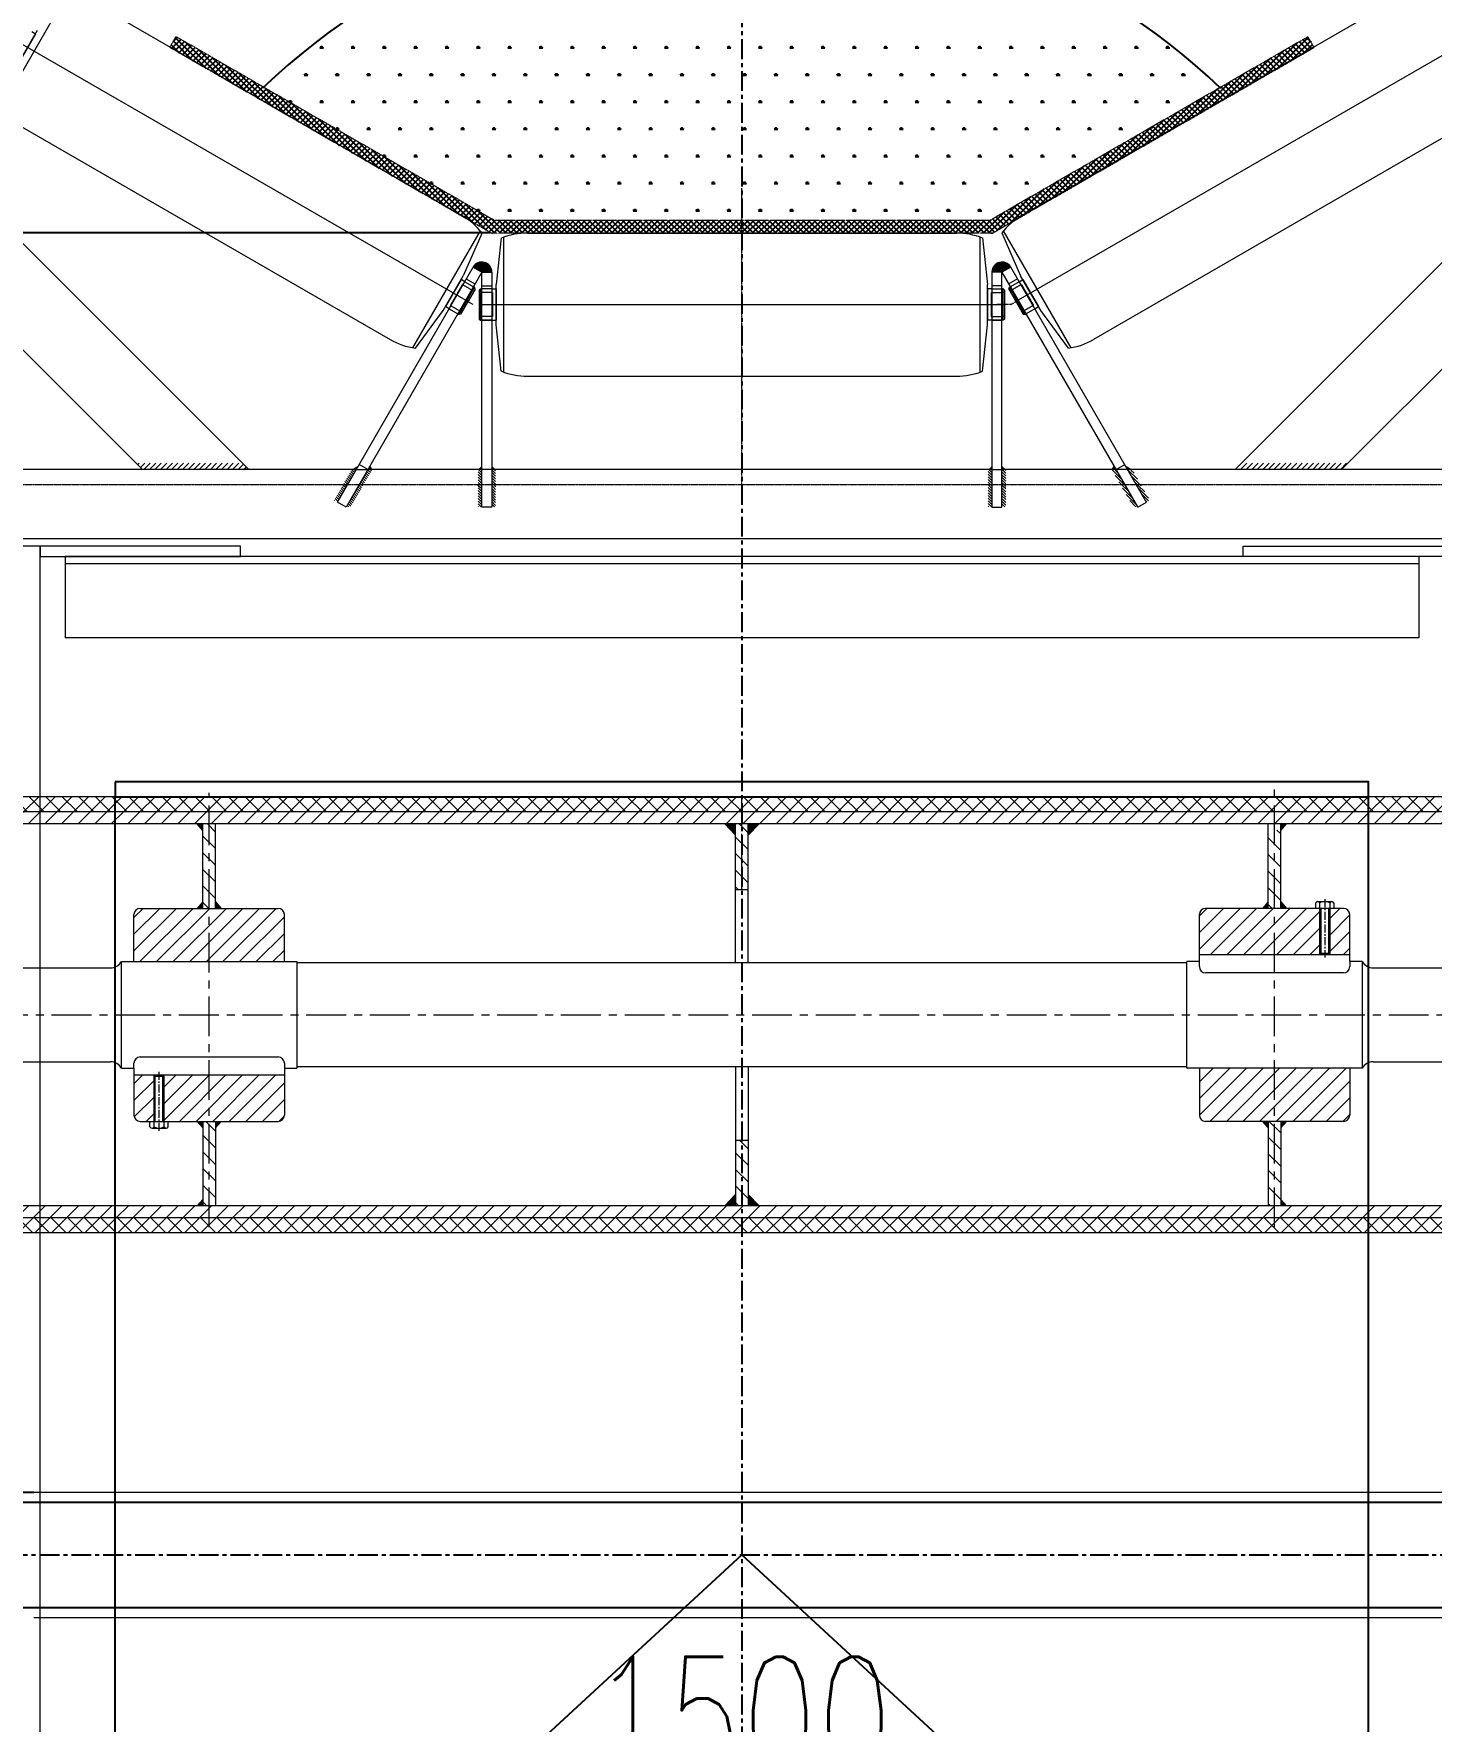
# Model space of a CAD drawing. Header units: millimetres. Extents: x -243837 to -5443, y 40 to 285140.
# Drawn here: x -37097 to -32637, y 45673 to 51058 of the extents above; entities that cross this region are included whole.
import ezdxf

# ---------------------------------------------------------------- set-up
doc = ezdxf.new("R2010")
doc.units = ezdxf.units.MM
for name, pattern in [('CENTER', [50.8, 31.75, -6.35, 6.35, -6.35]), ('CENTER2', [1.125, 0.75, -0.125, 0.125, -0.125]), ('CONTINOUS', [0]), ('DASHDOT2', [0.5, 0.25, -0.125, 0, -0.125]), ('HIDDEN', [0.375, 0.25, -0.125]), ('HIDDEN2', [0.1875, 0.125, -0.0625]), ('PHANTOM', [63.5, 31.75, -6.35, 6.35, -6.35, 6.35, -6.35])]:
    doc.linetypes.add(name, pattern=pattern)
for name, color, linetype, lineweight in [('2', 3, 'Continuous', 20), ('DIM', 1, 'Continuous', 9), ('R-OBJECT', 2, 'Continuous', 20)]:
    doc.layers.add(name, color=color, linetype=linetype, lineweight=lineweight)
doc.layers.add('3', color=3, linetype='Continuous')
doc.layers.add('NIU', color=8, linetype='PHANTOM')
doc.styles.add('KA', font='romans.shx', dxfattribs={"width": 0.7})
doc.dimstyles.new('Copy of rakesh4', dxfattribs={"dimscale": 160, "dimtxt": 2.5, "dimasz": 1, "dimexe": 0.8, "dimexo": 0.8, "dimgap": 1, "dimtad": 1, "dimdec": 0, "dimlfac": 0.25, "dimzin": 0, "dimdsep": 46, "dimtxsty": 'KA', "dimblk": 'OBLIQUE', "dimcen": 1.5, "dimclrd": 1, "dimclre": 1, "dimclrt": 2, "dimadec": 0, "dimazin": 0, "dimtfac": 1, "dimtdec": 0, "dimtmove": 0, "dimatfit": 2, "dimfxl": 0, "dimtolj": 1, "dimtzin": 0, "dimarcsym": 1})
pattern_1 = [(135, (-18010.04, -2021.274), (-6.629126, -6.629126), [])]
pattern_2 = [(45, (-21988.885, -2021.274), (-6.629126, 6.629126), [])]

# ---------------------------------------------------------------- blocks, each defined once
blk = doc.blocks.new('_Oblique')
at = {"color": 0, "linetype": 'ByBlock', "lineweight": -2}
blk.add_line((-0.5, -0.5), (0.5, 0.5), dxfattribs=at)
blk = doc.blocks.new('*D365')
at = {"layer": 'DEFPOINTS', "color": 0, "transparency": 16777216}
for p in [(-39206.5, 50422.4), (-35513, 50422.4, -1440238576), (-37737.3, 49422.4)]:
    blk.add_point(p, dxfattribs=at)
at = {"layer": 'DIM', "color": 1, "lineweight": -2, "transparency": 16777216}
for p, q in [((-39206.5, 50422.4), (-39206.5, 51622.4)), ((-35641, 50422.4), (-39334.5, 50422.4)), ((-39206.5, 49422.4), (-39206.5, 50422.4)), ((-37865.3, 49422.4), (-39334.5, 49422.4))]:
    blk.add_line(p, q, dxfattribs=at)
at = {"layer": 'DIM', "color": 1, "lineweight": -2, "transparency": 16777216, "xscale": 160, "yscale": 160, "zscale": 160}
for p, rotation in [((-39206.5, 50422.4), 90), ((-39206.5, 49422.4), 270)]:
    blk.add_blockref('_Oblique', p, dxfattribs=dict(at, rotation=rotation))
at = {"layer": 'DIM', "color": 2, "transparency": 16777216, "insert": (-39566.5, 51102.4), "char_height": 400, "attachment_point": 5, "rotation": 90, "style": 'KA'}
blk.add_mtext('\\A1;250', dxfattribs=at)
blk = doc.blocks.new('*D367')
at = {"layer": 'DEFPOINTS', "color": 0, "transparency": 16777216}
for p in [(-37837.3, 46403.8), (-31837.3, 46403.8), (-37837.3, 45318.4)]:
    blk.add_point(p, dxfattribs=at)
at = {"layer": 'DIM', "color": 1, "lineweight": -2, "transparency": 16777216}
for p, q in [((-37837.3, 46275.8), (-37837.3, 45190.4)), ((-31837.3, 46275.8), (-31837.3, 45190.4)), ((-31837.3, 45318.4), (-37837.3, 45318.4))]:
    blk.add_line(p, q, dxfattribs=at)
at = {"layer": 'DIM', "color": 1, "lineweight": -2, "transparency": 16777216, "xscale": 160, "yscale": 160, "zscale": 160, "rotation": 180}
blk.add_blockref('_Oblique', (-37837.3, 45318.4), dxfattribs=at)
at = {"layer": 'DIM', "color": 1, "lineweight": -2, "transparency": 16777216, "xscale": 160, "yscale": 160, "zscale": 160}
blk.add_blockref('_Oblique', (-31837.3, 45318.4), dxfattribs=at)
at = {"layer": 'DIM', "color": 2, "transparency": 16777216, "char_height": 400, "attachment_point": 5, "style": 'KA'}
for s, insert in [('\\A1;1500', (-34837.3, 45678.4)), ('\\A1;(CRS.)', (-34837.3, 44853.6))]:
    blk.add_mtext(s, dxfattribs=dict(at, insert=insert))
blk = doc.blocks.new('A$C5E1B5FC0')
at = {"lineweight": 9}
h = blk.add_hatch(dxfattribs=at)
h.set_pattern_fill('ANSI37', color=1, scale=75)
h.set_pattern_definition([(45, (-21988.885, -2021.274), (-6.629126, 6.629126), []), (135, (-21988.885, -2021.274), (-6.629126, -6.629126), [])])
h.paths.add_polyline_path([(-7.7, -161.9), (-582.7, -161.9), (-582.7, -173.9), (-7.7, -173.9)])
h.paths.add_polyline_path([(-7.7, -161.9), (-7.7, -173.9), (567.3, -173.9), (567.3, -161.9)])
h.paths.add_polyline_path([(417.3, 173.9), (-7.7, 173.9), (-7.7, 161.9), (417.3, 161.9)])
h.paths.add_polyline_path([(567.3, 173.9), (417.3, 173.9), (417.3, 161.9), (567.3, 161.9)])
h.paths.add_polyline_path([(-7.7, 173.9), (-172.2, 173.9), (-172.2, 161.9), (-163.2, 161.9), (-7.7, 161.9)])
h.paths.add_polyline_path([(-172.2, 173.9), (-191.4, 173.9), (-432.7, 173.9), (-432.7, 161.9), (-172.2, 161.9)])
h.paths.add_polyline_path([(-432.7, 173.9), (-582.7, 173.9), (-582.7, 161.9), (-432.7, 161.9)])
h = blk.add_hatch(dxfattribs=at)
h.set_pattern_fill('ANSI31', color=1, scale=75)
h.set_pattern_definition(pattern_2)
h.paths.add_polyline_path([(-7.7, 161.9), (-432.7, 161.9), (-432.7, 152.3), (-7.7, 152.3)])
h.paths.add_polyline_path([(-432.7, 161.9), (-582.7, 161.9), (-582.7, 152.3), (-432.7, 152.3)])
h.paths.add_polyline_path([(417.3, 161.9), (-7.7, 161.9), (-7.7, 152.3), (417.3, 152.3)])
h.paths.add_polyline_path([(567.3, 161.9), (417.3, 161.9), (417.3, 152.3), (567.3, 152.3)])
h.paths.add_polyline_path([(567.3, -152.3), (417.3, -152.3), (417.3, -161.9), (567.3, -161.9)])
h.paths.add_polyline_path([(417.3, -152.3), (-7.7, -152.3), (-7.7, -161.9), (417.3, -161.9)])
h.paths.add_polyline_path([(-7.7, -152.3), (-432.7, -152.3), (-432.7, -161.9), (-7.7, -161.9)])
h.paths.add_polyline_path([(-432.7, -152.3), (-582.7, -152.3), (-582.7, -161.9), (-432.7, -161.9)])
h = blk.add_hatch(dxfattribs=at)
h.set_pattern_fill('ANSI31', color=1, scale=75, angle=90)
h.set_pattern_definition(pattern_1)
h.paths.add_polyline_path([(-437.7, 85), (-432.7, 85), (-432.7, 152.3), (-437.7, 152.3)])
h.paths.add_polyline_path([(-432.7, 85), (-427.7, 85), (-427.7, 152.3), (-432.7, 152.3)])
h.paths.add_polyline_path([(-432.7, -85), (-437.7, -85), (-437.7, -152.3), (-432.7, -152.3)])
h.paths.add_polyline_path([(-427.7, -85), (-432.7, -85), (-432.7, -152.3), (-427.7, -152.3)])
for points in [[(-12.7, 143.4), (-21.4, 152.3), (-12.7, 152.3)], [(-2.7, 143.4), (6, 152.3), (-2.7, 152.3)], [(-12.7, -143.4), (-21.4, -152.3), (-12.7, -152.3)], [(-2.7, -143.4), (6, -152.3), (-2.7, -152.3)]]:
    blk.add_hatch(color=1, dxfattribs=at).paths.add_polyline_path(points)
h = blk.add_hatch(dxfattribs=at)
h.set_pattern_fill('ANSI31', color=1, scale=75, angle=90)
h.set_pattern_definition(pattern_1)
h.paths.add_polyline_path([(-2.7, -100), (-7.7, -100), (-7.7, -152.3), (-2.7, -152.3)])
h.paths.add_polyline_path([(-7.7, -100), (-12.7, -100), (-12.7, -152.3), (-7.7, -152.3)])
h.paths.add_polyline_path([(-7.7, 100), (-2.7, 100), (-2.7, 152.3), (-7.7, 152.3)])
h.paths.add_polyline_path([(-12.7, 100), (-7.7, 100), (-7.7, 152.3), (-12.7, 152.3)])
h = blk.add_hatch(dxfattribs=at)
h.set_pattern_fill('ANSI31', color=1, scale=75, angle=90)
h.set_pattern_definition(pattern_1)
h.paths.add_polyline_path([(412.3, 85), (417.3, 85), (417.3, 147.5), (412.3, 147.5)])
h.paths.add_polyline_path([(417.3, 85), (422.3, 85), (422.3, 147.5), (417.3, 147.5)])
h.paths.add_polyline_path([(422.3, -85), (417.3, -85), (417.3, -152.3), (422.3, -152.3)])
h.paths.add_polyline_path([(417.3, -85), (412.3, -85), (412.3, -152.3), (417.3, -152.3)])
h = blk.add_hatch(dxfattribs=at)
h.set_pattern_fill('ANSI31', color=1, scale=75)
h.set_pattern_definition(pattern_2)
h.paths.add_polyline_path([(-432.7, 85), (-487.7, 85, 0.414214), (-492.7, 80), (-492.7, 42.5), (-432.7, 42.5)])
h.paths.add_polyline_path([(-372.7, 80, 0.414214), (-377.7, 85), (-432.7, 85), (-432.7, 42.5), (-372.7, 42.5)])
h.paths.add_polyline_path([(-372.7, -47.9), (-432.7, -47.9), (-432.7, -85), (-377.7, -85, 0.414214), (-372.7, -80)])
h.paths.add_polyline_path([(-432.7, -47.9), (-469.7, -47.9), (-468.7, -48.9), (-468.7, -85), (-432.7, -85)])
h.paths.add_polyline_path([(-476.7, -48.9), (-475.7, -47.9), (-492.7, -47.9), (-492.7, -80, 0.414214), (-487.7, -85), (-476.7, -85)])
h.paths.add_polyline_path([(417.3, -42.5), (357.3, -42.5), (357.3, -80, 0.414214), (362.3, -85), (417.3, -85)])
h.paths.add_polyline_path([(477.3, -42.5), (417.3, -42.5), (417.3, -85), (472.3, -85, 0.414214), (477.3, -80)])
h.paths.add_polyline_path([(417.3, 85), (362.3, 85, 0.414214), (357.3, 80), (357.3, 47.9), (417.3, 47.9)])
h.paths.add_polyline_path([(453.3, 85), (417.3, 85), (417.3, 47.9), (454.3, 47.9), (453.3, 48.9)])
h.paths.add_polyline_path([(477.3, 80, 0.414214), (472.3, 85), (461.3, 85), (461.3, 48.9), (460.3, 47.9), (477.3, 47.9)])
at = {"color": 1, "linetype": 'CENTER', "lineweight": 9}
for p, q in [((-432.7, -169.5), (-432.7, 177.1)), ((417.3, -169.5), (417.3, 181.8)), ((-7.7, 100), (-7.7, 173.9)), ((-863.2, 0), (863.2, 0))]:
    blk.add_line(p, q, dxfattribs=at)
at = {"lineweight": 9}
for p, q in [((567.3, 173.9), (-582.7, 173.9)), ((567.3, 161.9), (-582.7, 161.9)), ((567.3, 152.3), (-582.7, 152.3)), ((-437.7, 85), (-437.7, 152.3)), ((-427.7, 85), (-427.7, 152.3)), ((-12.7, 41.5), (-12.7, 152.3)), ((-2.7, 41.5), (-2.7, 152.3)), ((412.3, 85), (412.3, 152.3)), ((422.3, 85), (422.3, 152.3)), ((-12.7, 100), (-2.7, 100)), ((-487.7, 85), (-377.7, 85)), ((472.3, 85), (362.3, 85)), ((-492.7, 42.5), (-492.7, 80)), ((-372.7, 42.5), (-372.7, 80)), ((357.3, 47.9), (357.3, 80)), ((477.3, 47.9), (477.3, 80)), ((-502.7, -42.5), (-502.7, 42.5)), ((-502.7, 42.5), (-362.7, 42.5)), ((-492.7, 42.5), (-372.7, 42.5)), ((-362.7, 42.5), (-362.7, -42.5)), ((347.3, 41.5), (-362.7, 41.5)), ((347.3, -42.5), (347.3, 42.5)), ((357.3, 42.5), (347.3, 42.5)), ((477.3, 47.9), (357.3, 47.9)), ((357.3, 42.5), (357.3, 47.9)), ((357.3, 38.5), (357.3, 42.5)), ((477.3, 42.5), (477.3, 47.9)), ((477.3, 42.5), (477.3, 38.5)), ((487.3, 42.5), (477.3, 42.5)), ((487.3, 42.5), (487.3, -42.5)), ((-851.7, 37.5), (-511.3, 37.5)), ((472.3, 33.5), (362.3, 33.5)), ((496, 37.5), (836.3, 37.5)), ((-851.7, -37.5), (-511.3, -37.5)), ((-492.7, -42.5), (-492.7, -38.5)), ((-487.7, -33.5), (-377.7, -33.5)), ((-372.7, -38.5), (-372.7, -42.5)), ((496, -37.5), (836.3, -37.5)), ((-502.7, -42.5), (-492.7, -42.5)), ((-492.7, -42.5), (-492.7, -47.9)), ((-492.7, -47.9), (-492.7, -80)), ((-492.7, -47.9), (-372.7, -47.9)), ((-372.7, -42.5), (-362.7, -42.5)), ((-372.7, -42.5), (-372.7, -47.9)), ((-372.7, -47.9), (-372.7, -80)), ((347.3, -41.5), (-362.7, -41.5)), ((-12.7, -41.5), (-12.7, -152.3)), ((-2.7, -41.5), (-2.7, -152.3)), ((487.3, -42.5), (347.3, -42.5)), ((357.3, -42.5), (357.3, -80)), ((477.3, -42.5), (357.3, -42.5)), ((477.3, -42.5), (477.3, -80)), ((-487.7, -85), (-377.7, -85)), ((-437.7, -85), (-437.7, -152.3)), ((-427.7, -85), (-427.7, -152.3)), ((472.3, -85), (362.3, -85)), ((412.3, -85), (412.3, -152.3)), ((422.3, -85), (422.3, -152.3)), ((-12.7, -100), (-2.7, -100)), ((567.3, -152.3), (-582.7, -152.3)), ((567.3, -161.9), (-582.7, -161.9)), ((567.3, -173.9), (-582.7, -173.9))]:
    blk.add_line(p, q, dxfattribs=at)
at = {"color": 1, "lineweight": 9}
for p, q in [((-437.7, 147.2), (-442.2, 152.3)), ((-12.7, 143.4), (-21.4, 152.3)), ((-2.7, 143.4), (6, 152.3)), ((422.3, 147.2), (426.9, 152.3)), ((-437.7, 90.1), (-442.2, 85)), ((-427.7, 90.1), (-423.1, 85)), ((412.3, 90.1), (407.8, 85)), ((422.3, 90.1), (426.9, 85)), ((-437.7, -90.1), (-442.2, -85)), ((-427.7, -90.1), (-423.1, -85)), ((412.3, -90.1), (407.8, -85)), ((422.3, -90.1), (426.9, -85)), ((-437.7, -147.2), (-442.2, -152.3)), ((-12.7, -143.4), (-21.4, -152.3)), ((-2.7, -143.4), (6, -152.3)), ((422.3, -147.2), (426.9, -152.3))]:
    blk.add_line(p, q, dxfattribs=at)
at = {"color": 7, "lineweight": 9}
for p, q in [((450, 89.3), (450, 85)), ((463, 90.3), (451.7, 90.3)), ((453.3, 89.3), (453.3, 48.9)), ((454.3, 85), (454.3, 47.9)), ((465.6, 85), (455.8, 85)), ((460.3, 85), (460.3, 47.9)), ((461.3, 89.3), (461.3, 48.9)), ((464.7, 89.3), (464.7, 85)), ((454.3, 47.9), (453.3, 48.9)), ((461.3, 48.9), (453.3, 48.9)), ((460.3, 47.9), (454.3, 47.9)), ((461.3, 48.9), (460.3, 47.9)), ((-476.7, -48.9), (-475.7, -47.9)), ((-476.7, -48.9), (-468.7, -48.9)), ((-476.7, -89.3), (-476.7, -48.9)), ((-475.7, -47.9), (-469.7, -47.9)), ((-475.7, -85), (-475.7, -47.9)), ((-469.7, -47.9), (-468.7, -48.9)), ((-469.7, -85), (-469.7, -47.9)), ((-468.7, -89.3), (-468.7, -48.9)), ((-480.9, -85), (-471.1, -85)), ((-480, -89.3), (-480, -85)), ((-478.3, -90.3), (-467, -90.3)), ((-465.3, -89.3), (-465.3, -85))]:
    blk.add_line(p, q, dxfattribs=at)
at = {"color": 1, "linetype": 'CENTER', "lineweight": 9, "ltscale": 0.2}
for p, q in [((457.3, 92.4), (457.3, 45.7)), ((-472.7, -92.4), (-472.7, -44.8))]:
    blk.add_line(p, q, dxfattribs=at)
at = {"lineweight": 9}
for centre, radius, start, end in [((-487.7, 80), 5, 90, 180), ((-377.7, 80), 5, 0, 90), ((362.3, 80), 5, 90, 180), ((472.3, 80), 5, 0, 90), ((-511.3, 47.5), 10, 270, 330), ((496, 47.5), 10, 210, 270), ((362.3, 38.5), 5, 180, 270), ((472.3, 38.5), 5, 270, 0), ((-511.3, -47.5), 10, 30, 90), ((-487.7, -38.5), 5, 90, 180), ((-377.7, -38.5), 5, 0, 90), ((496, -47.5), 10, 90, 150), ((-487.7, -80), 5, 180, 270), ((-377.7, -80), 5, 270, 0), ((362.3, -80), 5, 180, 270), ((472.3, -80), 5, 270, 0)]:
    blk.add_arc(centre, radius, start, end, dxfattribs=at)
at = {"color": 7, "lineweight": 9}
for centre, radius, start, end in [((451.7, 88.5), 1.83, 24.1518, 155.8482), ((457.3, 82.4), 7.95, 59.802, 120.198), ((463, 88.5), 1.83, 24.1518, 155.8482), ((-478.3, -88.5), 1.83, 204.1518, 335.8482), ((-472.7, -82.4), 7.95, 239.802, 300.198), ((-467, -88.5), 1.83, 204.1518, 335.8482)]:
    blk.add_arc(centre, radius, start, end, dxfattribs=at)
at = {"color": 1, "lineweight": 9}
for points in [[(-442.2, 152.3), (-437.7, 152.3), (-437.7, 147.2)], [(426.9, 152.3), (422.3, 152.3), (422.3, 147.2)], [(-442.2, 85), (-437.7, 85), (-437.7, 90.1)], [(-423.1, 85), (-427.7, 85), (-427.7, 90.1)], [(407.8, 85), (412.3, 85), (412.3, 90.1)], [(426.9, 85), (422.3, 85), (422.3, 90.1)], [(-442.2, -85), (-437.7, -85), (-437.7, -90.1)], [(-423.1, -85), (-427.7, -85), (-427.7, -90.1)], [(407.8, -85), (412.3, -85), (412.3, -90.1)], [(426.9, -85), (422.3, -85), (422.3, -90.1)], [(-442.2, -152.3), (-437.7, -152.3), (-437.7, -147.2)], [(426.9, -152.3), (422.3, -152.3), (422.3, -147.2)]]:
    blk.add_solid(points, dxfattribs=at)
blk = doc.blocks.new('A$C31830CC7')
at = {"layer": 'R-OBJECT', "color": 7, "linetype": 'CONTINOUS', "ltscale": 0.8}
for p, q in [((-591.6, 155.5), (-537.7, 248.9)), ((-519.7, 242.2), (-223.4, 71.2)), ((519.8, 242.2), (223.4, 71.2)), ((-577.9, 191.3), (-561.9, 219.1)), ((-566.6, 217.8), (-563.6, 216)), ((-576.8, 143.2), (-280.5, -27.8)), ((576.9, 143.2), (280.6, -27.8)), ((-262.5, -34.5), (-208.6, 58.9)), ((-207.3, 57.2), (-222.4, 23.1)), ((-190, -53.9), (-190, 53.9)), ((-171, 57.1), (171.1, 57.1)), ((190, -53.9), (190, 53.9)), ((207.3, 57.2), (222.4, 23.1)), ((262.6, -34.5), (208.7, 58.9)), ((-192, 53.2), (-196, 16)), ((192, 53.2), (196, 16)), ((-238.4, -4.7), (-222.4, 23.1)), ((-221.1, 18.3), (-224.1, 20)), ((-221.1, 18.3), (-214.2, 14.3)), ((-219.5, 3), (-213.3, 13.8)), ((-213.3, 13.8), (-214.2, 14.3)), ((-212.9, 12.4), (-213.3, 13.8)), ((-196, -16), (-196, 16)), ((196, -16), (196, 16)), ((213, 12.4), (213.4, 13.8)), ((213.4, 13.8), (214.2, 14.3)), ((219.6, 3), (213.4, 13.8)), ((221.2, 18.3), (214.2, 14.3)), ((221.2, 18.3), (224.2, 20)), ((238.4, -4.7), (222.4, 23.1)), ((-225.8, -7.9), (-219.5, 3)), ((-212.9, 12.4), (-224.4, -7.5)), ((-209.5, 11.5), (-208.5, 12.5)), ((-209.5, 11.5), (-209.5, -11.5)), ((-208.5, 12.5), (-207.5, 12.5)), ((-208.5, 0), (-208.5, 12.5)), ((-199.5, 12.5), (-207.5, 12.5)), ((-199.5, 12.5), (-196, 12.5)), ((199.5, 12.5), (196, 12.5)), ((199.5, 12.5), (207.5, 12.5)), ((208.5, 12.5), (207.5, 12.5)), ((208.5, 0), (208.5, 12.5)), ((209.5, 11.5), (208.5, 12.5)), ((209.5, 11.5), (209.5, -11.5)), ((213, 12.4), (224.5, -7.5)), ((225.9, -7.9), (219.6, 3)), ((-260.4, -34.8), (-238.4, -4.7)), ((-233.6, -3.4), (-236.6, -1.6)), ((-233.6, -3.4), (-226.7, -7.4)), ((-233.6, -3.4), (-226.7, -7.4)), ((-225.8, -7.9), (-226.7, -7.4)), ((-224.4, -7.5), (-225.8, -7.9)), ((-209.5, -11.5), (-208.5, -12.5)), ((-208.5, -12.5), (-208.5, 0)), ((-208.5, -12.5), (-207.5, -12.5)), ((-199.5, -12.5), (-207.5, -12.5)), ((-199.5, -12.5), (-196, -12.5)), ((199.5, -12.5), (196, -12.5)), ((199.5, -12.5), (207.5, -12.5)), ((199.5, -12.5), (207.5, -12.5)), ((208.5, -12.5), (207.5, -12.5)), ((208.5, -12.5), (208.5, 0)), ((209.5, -11.5), (208.5, -12.5)), ((224.5, -7.5), (225.9, -7.9)), ((225.9, -7.9), (226.7, -7.4)), ((233.7, -3.4), (226.7, -7.4)), ((233.7, -3.4), (226.7, -7.4)), ((233.7, -3.4), (236.7, -1.6)), ((260.5, -34.8), (238.4, -4.7)), ((-192, -53.2), (-196, -16)), ((192, -53.2), (196, -16)), ((-171, -57.2), (171.1, -57.2))]:
    blk.add_line(p, q, dxfattribs=at)
at = {"layer": 'R-OBJECT', "color": 8}
for p, q in [((-563.6, 216), (-576.1, 194.4)), ((-224.1, 20), (-236.6, -1.6)), ((224.2, 20), (236.7, -1.6)), ((-196, 12.5), (-196, -12.5)), ((196, 12.5), (196, -12.5))]:
    blk.add_line(p, q, dxfattribs=at)
at = {"layer": 'R-OBJECT', "color": 1, "ltscale": 0.1}
for p, q in [((-581.8, 212.1), (-218.5, 2.4)), ((581.8, 212.1), (218.6, 2.4)), ((-209.7, 0), (209.7, 0))]:
    blk.add_line(p, q, dxfattribs=at)
at = {"layer": 'R-OBJECT', "color": 6, "linetype": 'DASHDOT2', "lineweight": 9}
for p, q in [((-456.5, 205.1), (-451.5, 213.8)), ((-198.9, 56.5), (-456.1, 205)), ((-197.1, 67), (-451.1, 213.6)), ((197.5, 67.1), (451.5, 213.8)), ((199.3, 56.6), (456.5, 205.1)), ((456.5, 205.1), (451.5, 213.8)), ((200.2, 57.1), (-200.1, 57.1)), ((197.5, 67.1), (-197.4, 67.1))]:
    blk.add_line(p, q, dxfattribs=at)
at = {"layer": 'R-OBJECT', "color": 0, "lineweight": 9}
for p, q in [((-623.5, 98.4), (-393.5, -131.6)), ((623.5, 98.4), (393.5, -131.6)), ((-623.5, 13.5), (-478.3, -131.6)), ((623.5, 13.5), (478.4, -131.6))]:
    blk.add_line(p, q, dxfattribs=at)
at = {"layer": 'R-OBJECT', "color": 1, "linetype": 'CENTER2', "lineweight": 9}
for p, q in [((0, -159.5), (0, 93)), ((-214.4, 0), (-218.7, 2.5)), ((214.5, 0), (203.5, 0)), ((214.5, 0), (203.5, 0)), ((214.5, 0), (218.7, 2.5))]:
    blk.add_line(p, q, dxfattribs=at)
at = {"layer": 'R-OBJECT', "lineweight": 9}
for p, q in [((-322.7, -157.6), (-214.4, 30)), ((-214.4, 30), (-207.5, 26)), ((214.5, 30), (207.5, 26)), ((322.6, -157.3), (214.5, 30)), ((-207.5, 26), (-315.8, -161.6)), ((-207.5, -161.6), (-207.5, 26)), ((-207.5, 26), (-199.5, 26)), ((-199.5, 26), (-199.5, -161.6)), ((207.5, 26), (199.5, 26)), ((199.5, 26), (199.5, -161.3)), ((207.5, -161.3), (207.5, 26)), ((207.5, 26), (315.7, -161.3)), ((-307.7, -131.6), (-623.5, -131.6)), ((-207.5, -131.6), (-298.5, -131.6)), ((199.5, -131.6), (-199.5, -131.6)), ((298.6, -131.6), (207.5, -131.6)), ((623.2, -131.6), (307.8, -131.6)), ((-315.8, -161.6), (-322.7, -157.6)), ((315.9, -161.6), (322.8, -157.6)), ((-199.5, -161.6), (-207.5, -161.6)), ((199.5, -161.6), (207.5, -161.6)), ((630, -186.9), (-586, -186.9))]:
    blk.add_line(p, q, dxfattribs=at)
at = {"layer": 'R-OBJECT', "color": 1, "linetype": 'Continuous', "lineweight": 9}
for p, q in [((-214.4, 30), (-211.5, 32.9)), ((-214.3, 29.9), (-211.1, 33.1)), ((-214.2, 29.9), (-210.8, 33.3)), ((-214.1, 29.8), (-210.5, 33.4)), ((-214.1, 30.5), (-212, 32.6)), ((-214, 29.7), (-210.2, 33.5)), ((-213.8, 29.7), (-209.9, 33.6)), ((-213.7, 29.6), (-209.7, 33.7)), ((-213.6, 29.6), (-209.4, 33.8)), ((-213.5, 29.5), (-209.2, 33.8)), ((-213.4, 29.4), (-209, 33.9)), ((-213.4, 31.4), (-212.8, 31.9)), ((-213.3, 29.4), (-208.7, 33.9)), ((-213.2, 29.3), (-208.5, 33.9)), ((-213.1, 29.2), (-208.3, 34)), ((-212.9, 29.2), (-208.1, 34)), ((-212.8, 29.1), (-208, 34)), ((-212.7, 29), (-207.8, 34)), ((-212.6, 29), (-207.6, 34)), ((-212.5, 28.9), (-207.4, 34)), ((-212.4, 28.8), (-207.2, 34)), ((-212.3, 28.8), (-207.1, 34)), ((-212.2, 28.7), (-206.9, 34)), ((-212.1, 28.6), (-206.7, 34)), ((-211.9, 28.6), (-206.6, 34)), ((-211.8, 28.5), (-206.4, 33.9)), ((-211.7, 28.5), (-206.3, 33.9)), ((-211.6, 28.4), (-206.1, 33.9)), ((-211.5, 28.3), (-206, 33.9)), ((-211.4, 28.3), (-205.8, 33.8)), ((-211.3, 28.2), (-205.7, 33.8)), ((-211.2, 28.1), (-205.5, 33.8)), ((-211, 28.1), (-205.4, 33.7)), ((-210.9, 28), (-205.2, 33.7)), ((-210.8, 27.9), (-205.1, 33.6)), ((-210.7, 27.9), (-205, 33.6)), ((-210.6, 27.8), (-204.8, 33.6)), ((-210.5, 27.7), (-204.7, 33.5)), ((-210.4, 27.7), (-204.6, 33.5)), ((-210.3, 27.6), (-204.5, 33.4)), ((-210.1, 27.5), (-204.3, 33.4)), ((-210, 27.5), (-204.2, 33.3)), ((-209.9, 27.4), (-204.1, 33.3)), ((-209.8, 27.4), (-204, 33.2)), ((-209.7, 27.3), (-203.9, 33.1)), ((-209.6, 27.2), (-203.7, 33.1)), ((-209.5, 27.2), (-203.6, 33)), ((-209.4, 27.1), (-203.5, 33)), ((-209.3, 27), (-203.4, 32.9)), ((-209.1, 27), (-203.3, 32.8)), ((-209, 26.9), (-203.2, 32.8)), ((-208.9, 26.8), (-203.1, 32.7)), ((-208.8, 26.8), (-203, 32.6)), ((-208.7, 26.7), (-202.9, 32.5)), ((-208.6, 26.6), (-202.8, 32.5)), ((-208.5, 26.6), (-202.7, 32.4)), ((-208.4, 26.5), (-202.6, 32.3)), ((-208.2, 26.4), (-202.5, 32.2)), ((-208.1, 26.4), (-202.4, 32.2)), ((-208, 26.3), (-202.3, 32.1)), ((-207.9, 26.3), (-202.2, 32)), ((-207.8, 26.2), (-202.1, 31.9)), ((-207.7, 26.1), (-202, 31.8)), ((-207.6, 26.1), (-201.9, 31.7)), ((-207.5, 26), (-201.8, 31.7)), ((-207.3, 26), (-201.7, 31.6)), ((-207.1, 26), (-201.6, 31.5)), ((-206.9, 26), (-201.5, 31.4)), ((-206.7, 26), (-201.5, 31.3)), ((-206.6, 26), (-201.4, 31.2)), ((-206.4, 26), (-201.3, 31.1)), ((-206.2, 26), (-201.2, 31)), ((-206, 26), (-201.1, 30.9)), ((-205.9, 26), (-201.1, 30.8)), ((-205.7, 26), (-201, 30.7)), ((-205.5, 26), (-200.9, 30.6)), ((-205.3, 26), (-200.8, 30.5)), ((-205.2, 26), (-200.8, 30.4)), ((-205, 26), (-200.7, 30.3)), ((-204.8, 26), (-200.6, 30.2)), ((-204.6, 26), (-200.6, 30.1)), ((-204.4, 26), (-200.5, 29.9)), ((-204.3, 26), (-200.4, 29.8)), ((-204.1, 26), (-200.4, 29.7)), ((-203.9, 26), (-200.3, 29.6)), ((-203.7, 26), (-200.3, 29.5)), ((-203.6, 26), (-200.2, 29.4)), ((-203.4, 26), (-200.2, 29.2)), ((-203.2, 26), (-200.1, 29.1)), ((-203, 26), (-200, 29)), ((-202.9, 26), (-200, 28.9)), ((-202.7, 26), (-199.9, 28.7)), ((-202.5, 26), (-199.9, 28.6)), ((-202.3, 26), (-199.9, 28.5)), ((-202.1, 26), (-199.8, 28.3)), ((-202, 26), (-199.8, 28.2)), ((-201.8, 26), (-199.7, 28.1)), ((-201.6, 26), (-199.7, 27.9)), ((-201.4, 26), (-199.7, 27.8)), ((-201.3, 26), (-199.6, 27.6)), ((-201.1, 26), (-199.6, 27.5)), ((-200.9, 26), (-199.6, 27.3)), ((-200.7, 26), (-199.6, 27.2)), ((-200.6, 26), (-199.5, 27)), ((201, 26), (199.6, 27.3)), ((200.8, 26), (199.6, 27.2)), ((200.6, 26), (199.6, 27)), ((201.5, 26), (199.7, 27.8)), ((201.3, 26), (199.7, 27.6)), ((201.2, 26), (199.7, 27.5)), ((202, 26), (199.8, 28.2)), ((201.9, 26), (199.8, 28.1)), ((201.7, 26), (199.8, 27.9)), ((202.4, 26), (199.9, 28.5)), ((202.2, 26), (199.9, 28.3)), ((202.7, 26), (200, 28.7)), ((202.6, 26), (200, 28.6)), ((203.1, 26), (200.1, 29)), ((202.9, 26), (200.1, 28.9)), ((203.5, 26), (200.2, 29.2)), ((203.3, 26), (200.2, 29.1)), ((203.8, 26), (200.3, 29.5)), ((203.6, 26), (200.3, 29.4)), ((204.2, 26), (200.4, 29.7)), ((204, 26), (200.4, 29.6)), ((204.3, 26), (200.5, 29.8)), ((204.7, 26), (200.6, 30.1)), ((204.5, 26), (200.6, 29.9)), ((204.9, 26), (200.7, 30.2)), ((205.2, 26), (200.8, 30.4)), ((205, 26), (200.8, 30.3)), ((205.4, 26), (200.9, 30.5)), ((205.6, 26), (201, 30.6)), ((205.9, 26), (201.1, 30.8)), ((205.8, 26), (201.1, 30.7)), ((206.1, 26), (201.2, 30.9)), ((206.3, 26), (201.3, 31)), ((206.6, 26), (201.4, 31.2)), ((206.5, 26), (201.4, 31.1)), ((206.8, 26), (201.5, 31.3)), ((207, 26), (201.6, 31.4)), ((207.2, 26), (201.7, 31.5)), ((207.3, 26), (201.8, 31.6)), ((207.5, 26), (201.9, 31.7)), ((207.7, 26.1), (202, 31.8)), ((207.6, 26.1), (202, 31.7)), ((207.9, 26.2), (202.1, 31.9)), ((208, 26.3), (202.2, 32)), ((208.1, 26.3), (202.3, 32.1)), ((208.2, 26.4), (202.4, 32.2)), ((208.3, 26.4), (202.5, 32.2)), ((208.4, 26.5), (202.6, 32.3)), ((208.5, 26.6), (202.7, 32.4)), ((208.6, 26.6), (202.8, 32.5)), ((208.8, 26.7), (202.9, 32.5)), ((208.9, 26.8), (203, 32.6)), ((209, 26.8), (203.1, 32.7)), ((209.1, 26.9), (203.2, 32.8)), ((209.2, 27), (203.4, 32.8)), ((209.3, 27), (203.5, 32.9)), ((209.4, 27.1), (203.6, 33)), ((209.5, 27.2), (203.7, 33)), ((209.7, 27.2), (203.8, 33.1)), ((209.8, 27.3), (203.9, 33.1)), ((209.9, 27.4), (204, 33.2)), ((210, 27.4), (204.2, 33.3)), ((210.1, 27.5), (204.3, 33.3)), ((210.2, 27.5), (204.4, 33.4)), ((210.3, 27.6), (204.5, 33.4)), ((210.4, 27.7), (204.7, 33.5)), ((210.6, 27.7), (204.8, 33.5)), ((210.7, 27.8), (204.9, 33.6)), ((210.8, 27.9), (205, 33.6)), ((210.9, 27.9), (205.2, 33.6)), ((211, 28), (205.3, 33.7)), ((211.1, 28.1), (205.5, 33.7)), ((211.2, 28.1), (205.6, 33.8)), ((211.3, 28.2), (205.7, 33.8)), ((211.4, 28.3), (205.9, 33.8)), ((211.6, 28.3), (206, 33.9)), ((211.7, 28.4), (206.2, 33.9)), ((211.8, 28.5), (206.3, 33.9)), ((211.9, 28.5), (206.5, 33.9)), ((212, 28.6), (206.6, 34)), ((212.1, 28.6), (206.8, 34)), ((212.2, 28.7), (207, 34)), ((212.3, 28.8), (207.1, 34)), ((212.5, 28.8), (207.3, 34)), ((212.6, 28.9), (207.5, 34)), ((212.7, 29), (207.7, 34)), ((212.8, 29), (207.8, 34)), ((212.9, 29.1), (208, 34)), ((213, 29.2), (208.2, 34)), ((213.1, 29.2), (208.4, 34)), ((213.2, 29.3), (208.6, 33.9)), ((213.4, 29.4), (208.8, 33.9)), ((213.5, 29.4), (209, 33.9)), ((213.6, 29.5), (209.3, 33.8)), ((213.7, 29.6), (209.5, 33.8)), ((213.8, 29.6), (209.7, 33.7)), ((213.9, 29.7), (210, 33.6)), ((214, 29.7), (210.2, 33.5)), ((214.1, 29.8), (210.5, 33.4)), ((214.2, 29.9), (210.8, 33.3)), ((214.4, 29.9), (211.2, 33.1)), ((214.4, 30), (211.6, 32.9)), ((214.1, 30.5), (212.1, 32.6)), ((213.5, 31.4), (212.9, 31.9)), ((-200.4, 26), (-199.5, 26.9)), ((-200.2, 26), (-199.5, 26.7)), ((-200, 26), (-199.5, 26.5)), ((-199.9, 26), (-199.5, 26.4)), ((-199.7, 26), (-199.5, 26.2)), ((-199.5, 26), (-199.5, 26)), ((199.9, 26), (199.5, 26.4)), ((199.7, 26), (199.5, 26.2)), ((199.6, 26), (199.5, 26)), ((200.4, 26), (199.6, 26.9)), ((200.3, 26), (199.6, 26.7)), ((200.1, 26), (199.6, 26.5)), ((-482.1, -127.8), (-480.9, -126.6)), ((-479.9, -130), (-476.5, -126.6)), ((-477.1, -131.6), (-472.1, -126.6)), ((-472.7, -131.6), (-467.7, -126.6)), ((-468.3, -131.6), (-463.3, -126.6)), ((-463.9, -131.6), (-458.9, -126.6)), ((-459.4, -131.6), (-454.4, -126.6)), ((-455, -131.6), (-450, -126.6)), ((-450.6, -131.6), (-445.6, -126.6)), ((-446.2, -131.6), (-441.2, -126.6)), ((-441.8, -131.6), (-436.8, -126.6)), ((-437.3, -131.6), (-432.3, -126.6)), ((-432.9, -131.6), (-427.9, -126.6)), ((-428.5, -131.6), (-423.5, -126.6)), ((-424.1, -131.6), (-419.1, -126.6)), ((-419.7, -131.6), (-414.7, -126.6)), ((-415.2, -131.6), (-410.2, -126.6)), ((-410.8, -131.6), (-405.8, -126.6)), ((-406.4, -131.6), (-401.4, -126.6)), ((-402, -131.6), (-397.7, -127.4)), ((-397.6, -131.6), (-395.5, -129.6)), ((-310.6, -136.7), (-312.8, -134.5)), ((-309.9, -135.4), (-312.1, -133.2)), ((-309.1, -134), (-311.1, -132)), ((-308.3, -132.7), (-309, -132)), ((-297.9, -136.7), (-300.1, -134.5)), ((-297.2, -135.3), (-299.4, -133.2)), ((-296.4, -134), (-298.4, -132)), ((-295.6, -132.7), (-296.3, -132)), ((-207.5, -134.3), (-210.5, -131.3)), ((-207.5, -136.4), (-210.5, -133.4)), ((-207.5, -132.2), (-208.4, -131.3)), ((-196.5, -134.7), (-199.5, -131.7)), ((-196.5, -136.8), (-199.5, -133.8)), ((-196.5, -132.6), (-197.8, -131.3)), ((199.5, -136.1), (196.5, -133.1)), ((199.5, -134), (196.8, -131.3)), ((199.5, -131.9), (198.9, -131.3)), ((210.5, -134.4), (207.5, -131.4)), ((210.5, -136.5), (207.5, -133.5)), ((210.5, -132.3), (209.5, -131.3)), ((303.1, -139.5), (295.6, -132)), ((300.2, -134.5), (297.7, -132)), ((315.7, -139.4), (308.3, -132)), ((312.9, -134.4), (310.4, -132)), ((397.9, -131.6), (402.9, -126.6)), ((402.4, -131.6), (407.4, -126.6)), ((406.8, -131.6), (411.8, -126.6)), ((411.2, -131.6), (416.2, -126.6)), ((415.6, -131.6), (420.6, -126.6)), ((420, -131.6), (425, -126.6)), ((424.5, -131.6), (429.5, -126.6)), ((428.9, -131.6), (433.9, -126.6)), ((433.3, -131.6), (438.3, -126.6)), ((437.7, -131.6), (442.7, -126.6)), ((442.1, -131.6), (447.1, -126.6)), ((446.5, -131.6), (451.5, -126.6)), ((451, -131.6), (456, -126.6)), ((455.4, -131.6), (460.4, -126.6)), ((459.8, -131.6), (464.8, -126.6)), ((464.2, -131.6), (469.2, -126.6)), ((468.6, -131.6), (473.6, -126.6)), ((473.1, -131.6), (478.1, -126.6)), ((477.5, -131.6), (482.5, -126.6)), ((-318.4, -150.2), (-320.6, -148)), ((-317.6, -148.8), (-319.8, -146.6)), ((-316.9, -147.5), (-319.1, -145.3)), ((-318, -144.2), (-318.3, -143.9)), ((-316.1, -146.1), (-318, -144.2)), ((-315.9, -144.2), (-317.5, -142.6)), ((-314.5, -143.4), (-316.7, -141.2)), ((-313.8, -142.1), (-315.9, -139.9)), ((-315.3, -144.8), (-315.9, -144.2)), ((-313, -140.7), (-315.2, -138.5)), ((-312.2, -139.4), (-314.4, -137.2)), ((-311.4, -138.1), (-313.6, -135.9)), ((-305.7, -150.1), (-307.9, -147.9)), ((-304.9, -148.8), (-307.1, -146.6)), ((-304.1, -147.5), (-306.3, -145.3)), ((-305.3, -144.2), (-305.6, -143.9)), ((-303.4, -146.1), (-305.3, -144.2)), ((-303.1, -144.2), (-304.8, -142.6)), ((-301.8, -143.4), (-304, -141.2)), ((-301, -142.1), (-303.2, -139.9)), ((-302.6, -144.8), (-303.1, -144.2)), ((-300.3, -140.7), (-302.5, -138.5)), ((-299.5, -139.4), (-301.7, -137.2)), ((-298.7, -138), (-300.9, -135.8)), ((-207.5, -138.6), (-210.5, -135.6)), ((-207.5, -140.7), (-210.5, -137.7)), ((-207.5, -142.8), (-210.5, -139.8)), ((-207.5, -144.9), (-210.5, -141.9)), ((-209.5, -145.1), (-210.5, -144)), ((-207.5, -149.2), (-210.5, -146.2)), ((-207.5, -147), (-209.5, -145.1)), ((-196.5, -139), (-199.5, -136)), ((-196.5, -141.1), (-199.5, -138.1)), ((-196.5, -143.2), (-199.5, -140.2)), ((-196.7, -145.1), (-199.5, -142.3)), ((-198.8, -145.1), (-199.5, -144.4)), ((-196.5, -149.6), (-199.5, -146.6)), ((-196.5, -147.4), (-198.8, -145.1)), ((-196.5, -145.3), (-196.7, -145.1)), ((199.5, -138.3), (196.5, -135.3)), ((199.5, -140.4), (196.5, -137.4)), ((199.5, -142.5), (196.5, -139.5)), ((199.5, -144.6), (196.5, -141.6)), ((197.8, -145.1), (196.5, -143.8)), ((199.5, -148.9), (196.5, -145.9)), ((199.5, -151), (196.5, -148)), ((199.5, -146.8), (197.8, -145.1)), ((210.5, -138.7), (207.5, -135.7)), ((210.5, -140.8), (207.5, -137.8)), ((210.5, -142.9), (207.5, -139.9)), ((210.5, -145), (207.5, -142)), ((208.4, -145.1), (207.5, -144.1)), ((210.5, -149.3), (207.5, -146.3)), ((210.5, -147.1), (208.4, -145.1)), ((305.7, -144.2), (297.8, -136.3)), ((303.6, -144.2), (300.7, -141.3)), ((308.9, -149.5), (303.6, -144.2)), ((311.8, -154.6), (303.6, -146.4)), ((306, -144.5), (305.7, -144.2)), ((318.4, -144.2), (310.4, -136.3)), ((316.3, -144.2), (313.3, -141.3)), ((324.4, -154.5), (316.2, -146.3)), ((321.5, -149.5), (316.3, -144.2)), ((318.6, -144.5), (318.4, -144.2)), ((-325, -156.3), (-325.3, -156)), ((-322.3, -156.9), (-324.5, -154.7)), ((-321.5, -155.5), (-323.7, -153.3)), ((-320.7, -154.2), (-322.9, -152)), ((-320, -152.8), (-322.2, -150.7)), ((-319.2, -151.5), (-321.4, -149.3)), ((-313.6, -161.3), (-314.9, -160)), ((-311.9, -160.9), (-314.1, -158.7)), ((-311.1, -159.6), (-313.3, -157.4)), ((-310.4, -158.2), (-312.6, -156)), ((-309.6, -156.9), (-311.8, -154.7)), ((-308.8, -155.5), (-311, -153.3)), ((-308, -154.2), (-310.2, -152)), ((-307.3, -152.8), (-309.4, -150.6)), ((-306.5, -151.5), (-308.7, -149.3)), ((-207.5, -151.3), (-210.5, -148.3)), ((-207.5, -153.4), (-210.5, -150.4)), ((-207.5, -155.5), (-210.5, -152.5)), ((-207.5, -157.7), (-210.5, -154.7)), ((-207.5, -159.8), (-210.5, -156.8)), ((-208.1, -161.3), (-210.5, -158.9)), ((-210.2, -161.3), (-210.5, -161)), ((-196.5, -151.7), (-199.5, -148.7)), ((-196.5, -153.8), (-199.5, -150.8)), ((-196.5, -155.9), (-199.5, -152.9)), ((-196.5, -158), (-199.5, -155)), ((-196.5, -160.2), (-199.5, -157.2)), ((-197.5, -161.3), (-199.5, -159.3)), ((199.5, -153.1), (196.5, -150.1)), ((199.5, -155.2), (196.5, -152.2)), ((199.5, -157.4), (196.5, -154.4)), ((199.5, -159.5), (196.5, -156.5)), ((199.2, -161.3), (196.5, -158.6)), ((197.1, -161.3), (196.5, -160.7)), ((210.5, -151.4), (207.5, -148.4)), ((210.5, -153.5), (207.5, -150.5)), ((210.5, -155.6), (207.5, -152.6)), ((210.5, -157.8), (207.5, -154.8)), ((210.5, -159.9), (207.5, -156.9)), ((209.8, -161.3), (207.5, -159)), ((207.7, -161.3), (207.5, -161.1)), ((314.7, -159.6), (306.5, -151.4)), ((314.3, -161.3), (309.4, -156.4)), ((324.5, -156.6), (319.1, -151.3)), ((323.1, -157.4), (322, -156.3))]:
    blk.add_line(p, q, dxfattribs=at)
at = {"layer": 'R-OBJECT', "color": 3, "linetype": 'HIDDEN2'}
for p, q in [((-223, 16.1), (-232.6, -0.6)), ((-223, 16.1), (-215.6, 11.8)), ((223, 16.1), (215.7, 11.8)), ((223, 16.1), (232.7, -0.6)), ((-199, 9.6), (-207.5, 9.6)), ((-199, 9.6), (-199, -9.6)), ((199, 9.6), (199, -9.6)), ((199, 9.6), (207.5, 9.6)), ((-232.6, -0.6), (-225.2, -4.9)), ((-199, -9.6), (-207.5, -9.6)), ((199, -9.6), (207.5, -9.6)), ((232.7, -0.6), (225.3, -4.9))]:
    blk.add_line(p, q, dxfattribs=at)
at = {"layer": 'R-OBJECT', "lineweight": 9, "ltscale": 0.5}
for p, q in [((-219.9, 20.5), (-213, 16.5)), ((-207.5, 15), (-199.5, 15)), ((207.5, 15), (199.5, 15)), ((220, 20.5), (213, 16.5)), ((-233.6, -3.3), (-226.7, -7.3)), ((-207.5, -12.5), (-199.5, -12.5)), ((207.5, -12.5), (199.5, -12.5)), ((233.7, -3.4), (226.7, -7.4)), ((-307.7, -131.6), (-298.5, -131.6)), ((-298.5, -131.6), (-305.4, -127.6)), ((-199.5, -131.6), (-207.5, -131.6)), ((199.5, -131.6), (207.5, -131.6)), ((298.6, -131.6), (305.5, -127.6)), ((307.8, -131.6), (298.6, -131.6))]:
    blk.add_line(p, q, dxfattribs=at)
at = {"layer": 'R-OBJECT', "color": 3}
for p, q in [((-213.9, 10.8), (-215.6, 11.8)), ((-209.5, 9.6), (-207.5, 9.6)), ((209.5, 9.6), (207.5, 9.6)), ((213.9, 10.8), (215.7, 11.8)), ((-223.5, -5.9), (-225.2, -4.9)), ((209.5, -9.6), (207.5, -9.6)), ((223.6, -5.9), (225.3, -4.9))]:
    blk.add_line(p, q, dxfattribs=at)
at = {"layer": 'R-OBJECT', "color": 3, "linetype": 'CONTINOUS', "ltscale": 0.8}
blk.add_line((-209.5, -9.6), (-207.5, -9.6), dxfattribs=at)
at = {"layer": 'R-OBJECT', "linetype": 'HIDDEN', "lineweight": 9}
blk.add_line((639, -143.9), (-639, -143.9), dxfattribs=at)
at = {"layer": 'R-OBJECT', "color": 7, "linetype": 'CONTINOUS', "ltscale": 0.8}
for centre, start, end in [((-251.9, 21.8), 38.4452, 60), ((251.9, 21.8), 120, 141.5548), ((-171, 0.2), 90, 111.5548), ((171.1, 0.2), 68.4452, 90), ((-252.1, 21.5), 240, 261.5548), ((252.1, 21.5), 278.4452, 300), ((-171, -0.2), 248.4452, 270), ((171.1, -0.2), 270, 291.5548)]:
    blk.add_arc(centre, 56.9, start, end, dxfattribs=at)
at = {"layer": 'R-OBJECT', "color": 1, "linetype": 'Continuous', "lineweight": 9}
for centre, start, end in [((-207.5, 26), 0, 150), ((207.5, 26), 30, 180)]:
    blk.add_arc(centre, 8, start, end, dxfattribs=at)
for points in [[(-307.5, -131.3), (-307.5, -131.3), (-305.8, -128.3), (-311, -131.3)], [(-296.5, -128.3), (-294.8, -131.3), (-298.3, -131.3)], [(-207.5, -128.6), (-210.5, -131.6), (-207.5, -131.6)], [(-199.5, -128.6), (-196.5, -131.6), (-199.5, -131.6)], [(199.5, -128.6), (196.5, -131.6), (199.5, -131.6)], [(207.5, -128.6), (210.5, -131.6), (207.5, -131.6)], [(296.6, -128.3), (294.9, -131.3), (298.3, -131.3)], [(307.6, -131.3), (307.6, -131.3), (305.9, -128.3), (311.1, -131.3)]]:
    blk.add_solid(points, dxfattribs=at)

msp = doc.modelspace()

# ---------------------------------------------------------------- hatches: boundary and pattern name
at = {"linetype": 'CONTINOUS'}
h = msp.add_hatch(dxfattribs=at)
h.set_pattern_fill('SWAMP', color=8, scale=100)
h.set_pattern_definition([(0, (-160784.63, 62791.015), (50, 86.60254), [12.5, -87.5]), (90, (-160778.377, 62791.015), (-50, 86.60254), [6.25, -166.95508]), (90, (-160776.815, 62791.015), (-50, 86.60254), [5, -168.20508]), (90, (-160779.94, 62791.015), (-50, 86.60254), [5, -168.20508]), (60, (-160775.25, 62791.015), (-50, 86.60254), [4, -96]), (120, (-160781.5, 62791.015), (-100, 4e-08), [4, -96])])
edge = h.paths.add_edge_path()
edge.add_line((-35626.89, 50457.56), (-34047.1, 50457.56))
edge.add_line((-34047.1, 50457.56), (-33309.06, 50883.67))
edge.add_arc((-34838.49, 49277.35), 2217.98, 46.40463, 133.55512)
edge.add_line((-36366.79, 50884.75), (-35626.89, 50457.56))
h = msp.add_hatch()
h.set_pattern_fill('ANSI37', color=1, scale=4, style=0)
h.set_pattern_definition([(45, (-7445866.086, 2679285.697), (-8.980256121, 8.980256121), []), (135, (-7445866.086, 2679285.697), (-8.980256121, -8.980256121), [])])
h.paths.add_polyline_path([(-33011.16, 51014.36), (-33031.16, 51049), (-34047.25, 50462.36), (-35627.04, 50462.36), (-36643.14, 51049), (-36663.14, 51014.36), (-35637.76, 50422.36), (-34036.54, 50422.36)])

# ---------------------------------------------------------------- linework, layer by layer
at = {"color": 1, "linetype": 'CENTER', "ltscale": 2}
for p, q in [((-34837.26, 53682.47), (-34837.26, 43855.78)), ((-42057.26, 46203.78), (-29217.26, 46203.78))]:
    msp.add_line(p, q, dxfattribs=at)
at = {"color": 6, "ltscale": 0.5}
for p, q in [((-36837.26, 44018.77, 0), (-36837.26, 48622.36, 0)), ((-32837.26, 43886.4, 0), (-32837.26, 48622.36, 0))]:
    msp.add_line(p, q, dxfattribs=at)
at = {"color": 0}
for radius in [3099.78, 2923.78, 2899.78]:
    msp.add_arc((-34837.18, 50665.15, 5760963558.98), radius, 0, 180, dxfattribs=at)
at = {"color": 8, "linetype": 'CONTINOUS'}
msp.add_arc((-34838.49, 49277.35, -1440245280.23), 2217.98, 46.40463, 133.55512, dxfattribs=at)
at = {"layer": '2', "color": 6}
for p, q in [((-37077.26, 49422.36), (-37757.26, 49422.36)), ((-37077.26, 43943.78), (-37077.26, 49422.36)), ((-32677.26, 49390.36), (-36997.26, 49390.36)), ((-36997.26, 49390.36), (-36997.26, 49130.36)), ((-32677.26, 49390.36), (-32677.26, 49130.36)), ((-32677.26, 49366.36), (-36997.26, 49366.36)), ((-32677.26, 49130.36), (-36997.26, 49130.36)), ((-37097.26, 46403.78), (-32577.26, 46403.78)), ((-37097.26, 46003.78), (-32577.26, 46003.78))]:
    msp.add_line(p, q, dxfattribs=at)
for points in [[(-37077.26, 49390.36), (-36437.25, 49390.36), (-36437.25, 49422.36), (-37077.26, 49422.36)], [(-32597.26, 49390.36), (-33237.26, 49390.36), (-33237.26, 49422.36), (-32597.26, 49422.36)]]:
    msp.add_lwpolyline(points, close=True, dxfattribs=at)
at = {"layer": '3', "color": 6}
for p, q in [((-42057.26, 46371.78), (-29217.26, 46371.78)), ((-37637.26, 46403.78), (-37097.26, 46403.78)), ((-34837.26, 46203.78), (-37417.26, 43823.78)), ((-32257.27, 43823.78), (-34837.26, 46203.78)), ((-42057.26, 46035.78), (-29217.26, 46035.78))]:
    msp.add_line(p, q, dxfattribs=at)
at = {"layer": 'NIU', "color": 6, "linetype": 'Continuous', "elevation": 0}
msp.add_lwpolyline([(-36837.11, 48671.16), (-36837.11, 48622.36), (-32837.11, 48622.36), (-32837.11, 48671.16)], close=True, dxfattribs=at)

# ---------------------------------------------------------------- block references
at = {"xscale": 4, "yscale": 4, "zscale": 4}
for name, p in [('A$C31830CC7', (-34837.28, 50193.76, -1440238576.02)), ('A$C5E1B5FC0', (-34806.6, 47926.96))]:
    msp.add_blockref(name, p, dxfattribs=at)

# ---------------------------------------------------------------- dimensions: what is measured, and where the dimension line sits
at = {"layer": 'DIM'}
dim = msp.add_linear_dim(base=(-39206.55, 50422.36), p1=(-37737.26, 49422.36), p2=(-35512.97, 50422.36, -1440238576.02), angle=90, dimstyle='Copy of rakesh4', dxfattribs=at)
dim.commit()
dim.dimension.update_dxf_attribs({"geometry": '*D365', "text_midpoint": (-39566.55, 51102.36)})
dim = msp.add_linear_dim(base=(-37837.26, 45318.36), p1=(-31837.26, 46403.78), p2=(-37837.26, 46403.78), angle=180, text='<>\\X(CRS.)', dimstyle='Copy of rakesh4', dxfattribs=at)
dim.commit()
dim.dimension.update_dxf_attribs({"geometry": '*D367', "text_midpoint": (-34837.26, 45318.36)})

doc.saveas('drawing.dxf')
